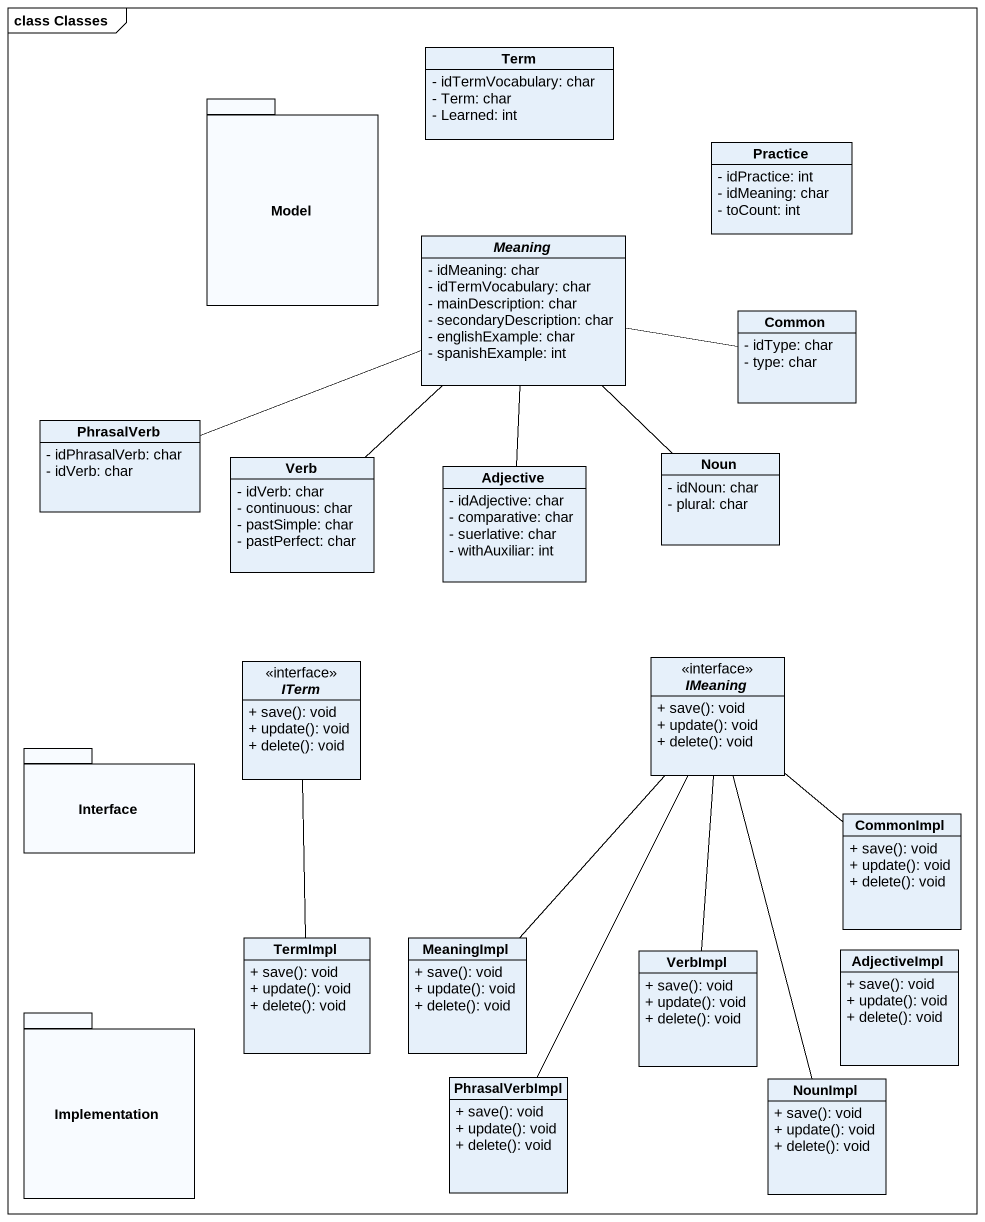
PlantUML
@startuml
mainframe class Classes
hide circle
hide empty members
skinparam classAttributeIconSize 0
class Term {
  - idTermVocabulary: char
  - Term: char
  - Learned: int
}
package Model {
}
class Practice {
  - idPractice: int
  - idMeaning: char
  - toCount: int
}
abstract class Meaning {
  - idMeaning: char
  - idTermVocabulary: char
  - mainDescription: char
  - secondaryDescription: char
  - englishExample: char
  - spanishExample: int
}
class Common {
  - idType: char
  - type: char
}
class PhrasalVerb {
  - idPhrasalVerb: char
  - idVerb: char
}
class Verb {
  - idVerb: char
  - continuous: char
  - pastSimple: char
  - pastPerfect: char
}
class Adjective {
  - idAdjective: char
  - comparative: char
  - suerlative: char
  - withAuxiliar: int
}
class Noun {
  - idNoun: char
  - plural: char
}
interface ITerm {
  + save(): void
  + update(): void
  + delete(): void
}
interface IMeaning {
  + save(): void
  + update(): void
  + delete(): void
}
package "Interface" as Interface_ {
}
class CommonImpl {
  + save(): void
  + update(): void
  + delete(): void
}
class TermImpl {
  + save(): void
  + update(): void
  + delete(): void
}
class MeaningImpl {
  + save(): void
  + update(): void
  + delete(): void
}
class VerbImpl {
  + save(): void
  + update(): void
  + delete(): void
}
class AdjectiveImpl {
  + save(): void
  + update(): void
  + delete(): void
}
package Implementation {
}
class PhrasalVerbImpl {
  + save(): void
  + update(): void
  + delete(): void
}
class NounImpl {
  + save(): void
  + update(): void
  + delete(): void
}
Common -left- Meaning
PhrasalVerb -right- Meaning
Verb -up- Meaning
Adjective -up- Meaning
Noun -up- Meaning
CommonImpl -up- IMeaning
TermImpl -up- ITerm
MeaningImpl -up- IMeaning
VerbImpl -up- IMeaning
PhrasalVerbImpl -up- IMeaning
NounImpl -up- IMeaning
@enduml
